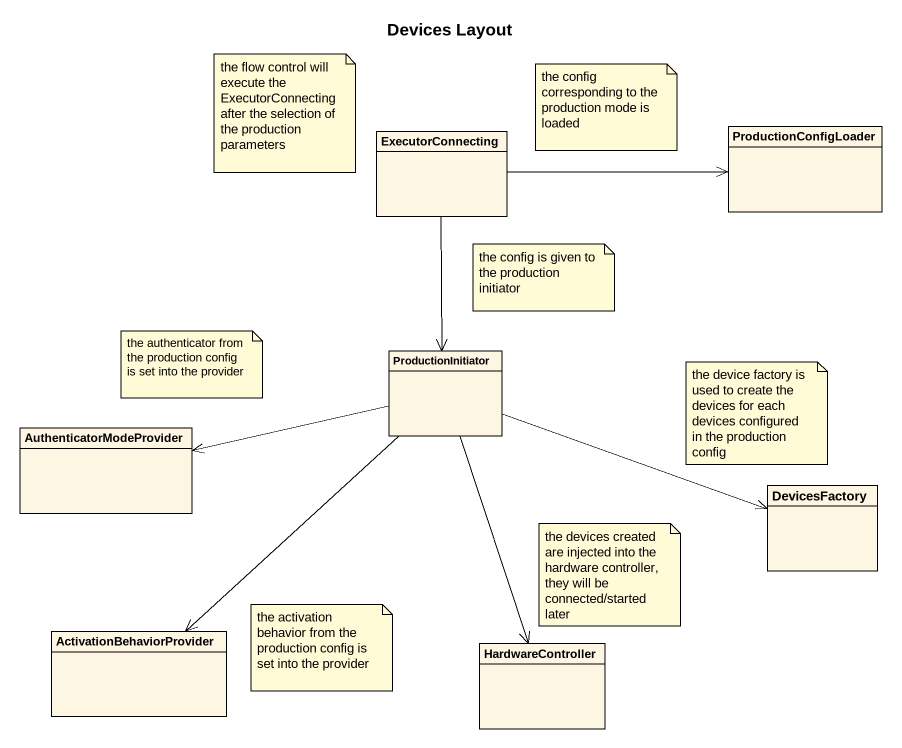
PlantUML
@startuml
title Devices Layout
hide circle
hide empty members
class ExecutorConnecting
class ProductionConfigLoader
class ProductionInitiator
class AuthenticatorModeProvider
class DevicesFactory
class ActivationBehaviorProvider
class HardwareController
ExecutorConnecting -right-> ProductionConfigLoader
ExecutorConnecting --> ProductionInitiator
ProductionInitiator -left-> AuthenticatorModeProvider
ProductionInitiator -right-> DevicesFactory
ProductionInitiator --> ActivationBehaviorProvider
ProductionInitiator --> HardwareController
note as N1
  the flow control will execute the ExecutorConnecting after the selection of the production parameters
end note
note as N2
  the config corresponding to the production mode is loaded
end note
note as N3
  the config is given to the production initiator
end note
note as N4
  the authenticator from the production config is set into the provider
end note
note as N5
  the device factory is used to create the devices for each devices configured in the production config
end note
note as N6
  the devices created are injected into the hardware controller, they will be connected/started later
end note
note as N7
  the activation behavior from the production config is set into the provider
end note
@enduml
